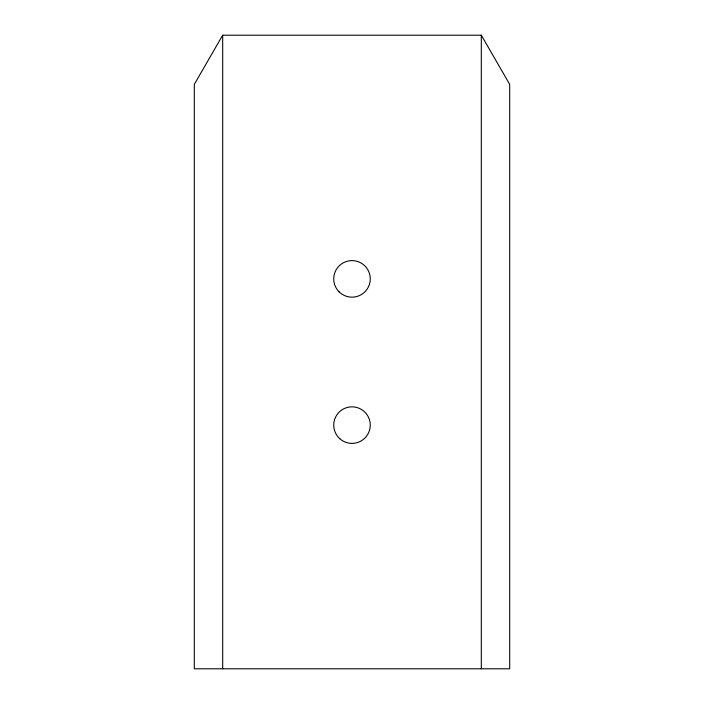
<?xml version="1.0" encoding="UTF-8"?>
<svg xmlns="http://www.w3.org/2000/svg" width="704" height="704" viewBox="0 0 704 704"><rect width="100%" height="100%" fill="white"/><g stroke="black" fill="none" stroke-linecap="round" stroke-linejoin="round"><path stroke-width="1.06" d="M222.684 35.2L194.304 84.357L194.304 668.8L509.696 668.8L509.696 84.357L481.316 35.2L222.684 35.2L222.684 668.8M481.316 35.2L481.316 668.8M339.073 291.817A18.278 18.278 0 0 0 369.653 283.624A18.278 18.278 0 0 0 347.266 261.237A18.278 18.278 0 0 0 339.073 291.817M339.821 438.733A18.278 18.278 0 0 0 369.89 428.842A18.278 18.278 0 0 0 346.289 407.748A18.278 18.278 0 0 0 339.821 438.733"/></g></svg>
